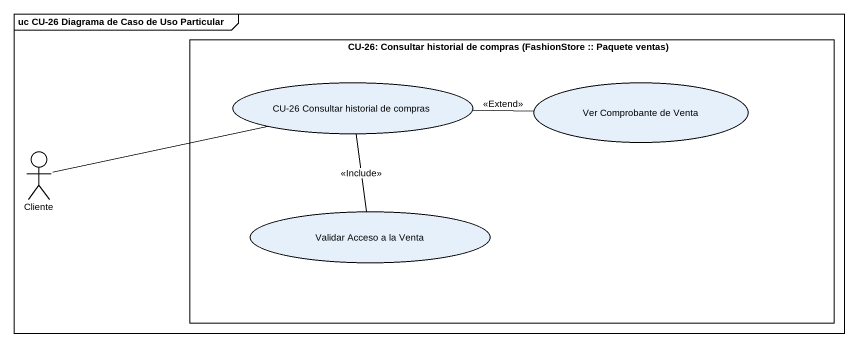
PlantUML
@startuml
mainframe uc CU-26 Diagrama de Caso de Uso Particular
rectangle "CU-26: Consultar historial de compras (FashionStore :: Paquete ventas)" as CU_26_Consultar_historial {
  usecase "CU-26 Consultar historial de compras" as CU_26_Consultar_historial_2
  usecase "Ver Comprobante de Venta" as Ver_Comprobante_de_Venta
  usecase "Validar Acceso a la Venta" as Validar_Acceso_a_la_Venta
}
actor Cliente
CU_26_Consultar_historial_2 -- Validar_Acceso_a_la_Venta : <<Include>>
Ver_Comprobante_de_Venta -left- CU_26_Consultar_historial_2 : <<Extend>>
Cliente -right- CU_26_Consultar_historial_2
@enduml
